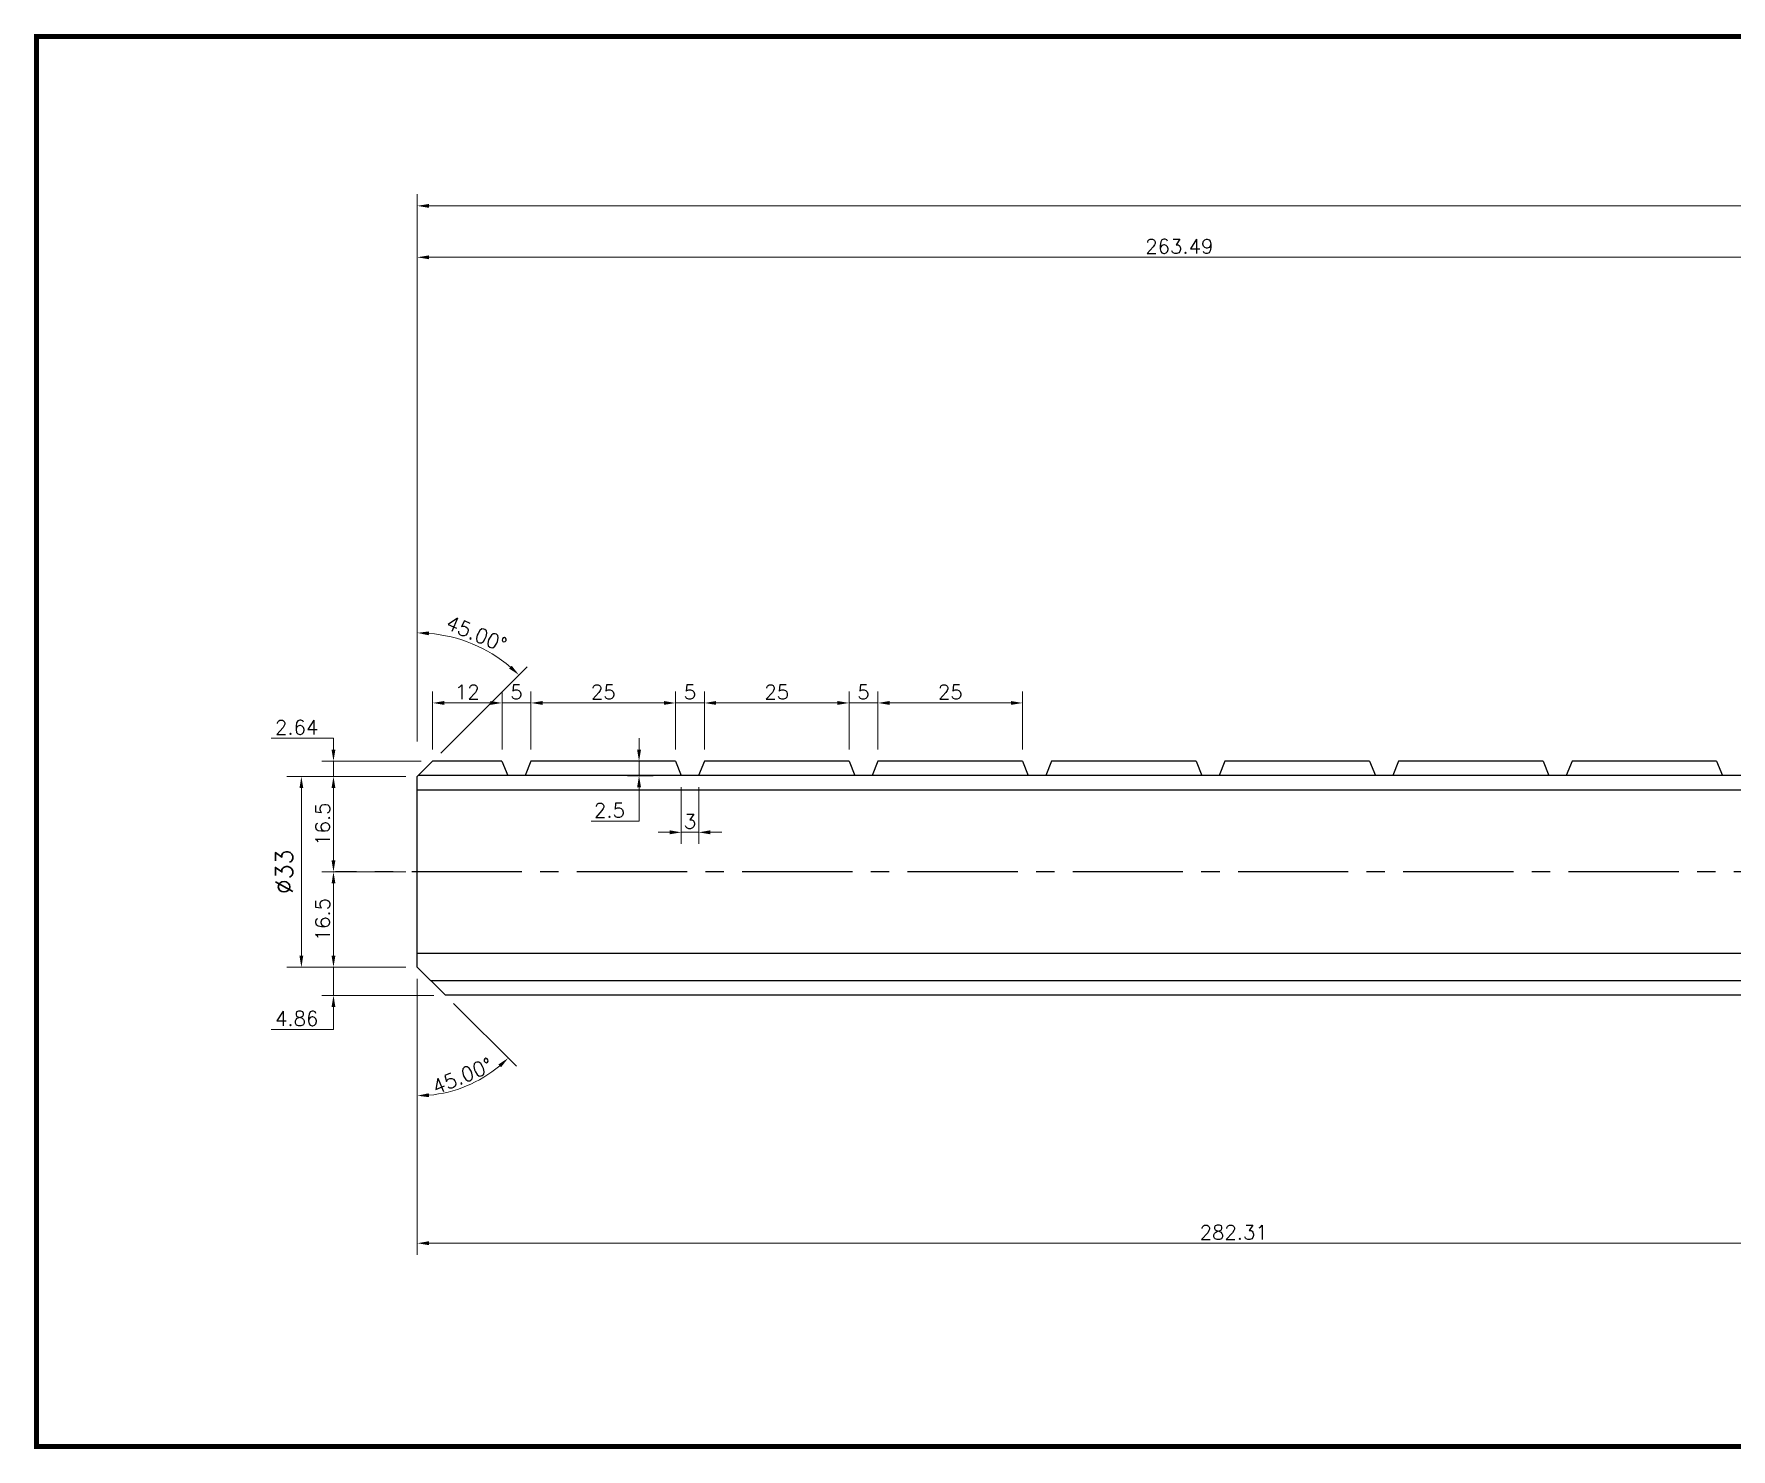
# Model space of a CAD drawing. Header units: millimetres. Extents: x 6728 to 8819, y -1283 to 914.
# Drawn here: x 7059.8 to 7353.2, y -1218 to -973.2 of the extents above; entities that cross this region are included whole.
import ezdxf

# ---------------------------------------------------------------- set-up
doc = ezdxf.new("R2010")
doc.units = ezdxf.units.MM
doc.header["$LTSCALE"] = 1000
doc.linetypes.add('CENTER2', pattern=[28.575, 19.05, -3.175, 3.175, -3.175])
doc.linetypes.add('DASHDOTX3', pattern=[508, 254, -127, 0, -127])
for name, color, linetype in [('PUB_DIM', 3, 'Continuous'), ('PUB_TITLE', 7, 'Continuous'), ('中线', 1, 'DASHDOTX3')]:
    doc.layers.add(name, color=color, linetype=linetype)
doc.styles.get("Standard").update_dxf_attribs({"font": 'txt.shx', "bigfont": 'gbcbig.shx'})
doc.dimstyles.new('DIMN1', dxfattribs={"dimscale": 0.01, "dimtxt": 300, "dimasz": 200, "dimexe": 250, "dimexo": 300, "dimgap": 150, "dimtad": 1, "dimtoh": 1, "dimdsep": 46, "dimtxsty": 'Standard', "dimcen": 2.5, "dimclrd": 256, "dimclre": 256, "dimazin": 0, "dimtfac": 1, "dimtix": 1, "dimtmove": 1, "dimatfit": 0, "dimfxl": 0, "dimtolj": 1, "dimlwd": 9, "dimlwe": 9, "dimarcsym": 0})
doc.dimstyles.new('ISO-25', dxfattribs={"dimtxt": 2.5, "dimasz": 2, "dimexe": 2, "dimexo": 2, "dimtad": 1, "dimtoh": 1, "dimdsep": 46, "dimtxsty": 'Standard', "dimcen": 2.5, "dimclrd": 256, "dimclre": 256, "dimazin": 0, "dimtfac": 1, "dimtix": 1, "dimtmove": 1, "dimatfit": 0, "dimfxl": 0, "dimtolj": 1, "dimlwd": 9, "dimlwe": 9, "dimarcsym": 0})

# ---------------------------------------------------------------- blocks, each defined once
blk = doc.blocks.new('*D648')
at = {"layer": 'Defpoints', "color": 0}
for p in [(7106.06, -1101.7), (7126.1, -1101.7), (7126.1, -1134.7)]:
    blk.add_point(p, dxfattribs=at)
at = {"layer": 'PUB_DIM', "lineweight": 9}
for p, q in [((7123.1, -1101.7), (7103.56, -1101.7)), ((7106.06, -1132.7), (7106.06, -1103.7)), ((7123.1, -1134.7), (7103.56, -1134.7))]:
    blk.add_line(p, q, dxfattribs=at)
at = {"layer": 'PUB_DIM'}
for points in [[(7105.73, -1103.7), (7106.39, -1103.7), (7106.06, -1101.7)], [(7105.73, -1132.7), (7106.39, -1132.7), (7106.06, -1134.7)]]:
    blk.add_solid(points, dxfattribs=at)
at = {"layer": 'PUB_DIM', "color": 0, "insert": (7103.06, -1118.2), "char_height": 3, "attachment_point": 5, "rotation": 90}
blk.add_mtext('\\A1;%%c33', dxfattribs=at)
blk = doc.blocks.new('*D580')
at = {"layer": 'Defpoints', "color": 0}
for p in [(7126.1, -1118.2), (7111.61, -1134.7), (7126.1, -1134.7)]:
    blk.add_point(p, dxfattribs=at)
at = {"layer": 'PUB_DIM', "lineweight": 9}
for p, q in [((7124.1, -1118.2), (7109.61, -1118.2)), ((7111.61, -1120.2), (7111.61, -1132.7)), ((7124.1, -1134.7), (7109.61, -1134.7))]:
    blk.add_line(p, q, dxfattribs=at)
at = {"layer": 'PUB_DIM'}
for points in [[(7111.28, -1120.2), (7111.94, -1120.2), (7111.61, -1118.2)], [(7111.28, -1132.7), (7111.94, -1132.7), (7111.61, -1134.7)]]:
    blk.add_solid(points, dxfattribs=at)
at = {"layer": 'PUB_DIM', "color": 0, "insert": (7109.74, -1126.45), "char_height": 2.5, "attachment_point": 5, "rotation": 90}
blk.add_mtext('\\A1;16.5', dxfattribs=at)
blk = doc.blocks.new('*D579')
at = {"layer": 'Defpoints', "color": 0}
for p in [(7111.61, -1101.7), (7126.1, -1101.7), (7126.1, -1118.2)]:
    blk.add_point(p, dxfattribs=at)
at = {"layer": 'PUB_DIM', "lineweight": 9}
for p, q in [((7124.1, -1101.7), (7109.61, -1101.7)), ((7111.61, -1116.2), (7111.61, -1103.7)), ((7124.1, -1118.2), (7109.61, -1118.2))]:
    blk.add_line(p, q, dxfattribs=at)
at = {"layer": 'PUB_DIM'}
for points in [[(7111.28, -1103.7), (7111.94, -1103.7), (7111.61, -1101.7)], [(7111.28, -1116.2), (7111.94, -1116.2), (7111.61, -1118.2)]]:
    blk.add_solid(points, dxfattribs=at)
at = {"layer": 'PUB_DIM', "color": 0, "insert": (7109.74, -1109.95), "char_height": 2.5, "attachment_point": 5, "rotation": 90}
blk.add_mtext('\\A1;16.5', dxfattribs=at)
blk = doc.blocks.new('*D538')
at = {"layer": 'Defpoints', "color": 0}
for p in [(7126.1, -1134.7), (7408.42, -1152.56), (7126.1, -1182.44)]:
    blk.add_point(p, dxfattribs=at)
at = {"layer": 'PUB_DIM', "lineweight": 9}
for p, q in [((7126.1, -1136.7), (7126.1, -1184.44)), ((7408.42, -1154.56), (7408.42, -1184.44)), ((7406.42, -1182.44), (7128.1, -1182.44))]:
    blk.add_line(p, q, dxfattribs=at)
at = {"layer": 'PUB_DIM'}
for points in [[(7128.1, -1182.1), (7128.1, -1182.77), (7126.1, -1182.44)], [(7406.42, -1182.1), (7406.42, -1182.77), (7408.42, -1182.44)]]:
    blk.add_solid(points, dxfattribs=at)
at = {"layer": 'PUB_DIM', "color": 0, "insert": (7267.26, -1180.56), "char_height": 2.5, "attachment_point": 5}
blk.add_mtext('\\A1;282.31', dxfattribs=at)
blk = doc.blocks.new('*D536')
at = {"layer": 'Defpoints', "color": 0}
for p in [(7126.1, -1134.7), (7126.1, -1136.27), (7130.96, -1139.56), (7126.1, -1149.11), (7131.86, -1156.17)]:
    blk.add_point(p, dxfattribs=at)
at = {"layer": 'PUB_DIM', "lineweight": 9}
for p, q in [((7132.38, -1140.97), (7143.24, -1151.83)), ((7126.1, -1151.11), (7126.1, -1158.92))]:
    blk.add_line(p, q, dxfattribs=at)
blk.add_arc((7126.1, -1134.7), 22.23, 275.1574, 309.8426, dxfattribs=at)
at = {"layer": 'PUB_DIM'}
for points in [[(7140.12, -1151.52), (7140.57, -1152.01), (7141.82, -1150.41)], [(7128.12, -1157.17), (7128.09, -1156.5), (7126.1, -1156.92)]]:
    blk.add_solid(points, dxfattribs=at)
at = {"layer": 'PUB_DIM', "color": 0, "insert": (7133.89, -1153.5), "char_height": 2.5, "attachment_point": 5, "rotation": 22.5}
blk.add_mtext('\\A1;45.00°', dxfattribs=at)
blk = doc.blocks.new('*D537')
at = {"layer": 'Defpoints', "color": 0}
for p in [(7138.52, -1080.19), (7126.1, -1086.54), (7126.1, -1099.61), (7128.75, -1099.06), (7126.1, -1101.7)]:
    blk.add_point(p, dxfattribs=at)
at = {"layer": 'PUB_DIM', "lineweight": 9}
for p, q in [((7126.1, -1084.54), (7126.1, -1074.86)), ((7130.16, -1097.64), (7145.08, -1082.72))]:
    blk.add_line(p, q, dxfattribs=at)
blk.add_arc((7126.1, -1101.7), 24.84, 49.6146, 85.3854, dxfattribs=at)
at = {"layer": 'PUB_DIM'}
for points in [[(7128.09, -1077.27), (7128.12, -1076.61), (7126.1, -1076.86)], [(7142.42, -1082.53), (7141.97, -1083.02), (7143.67, -1084.13)]]:
    blk.add_solid(points, dxfattribs=at)
at = {"layer": 'PUB_DIM', "color": 0, "insert": (7136.33, -1077.02), "char_height": 2.5, "attachment_point": 5, "rotation": 337.5}
blk.add_mtext('\\A1;45.00°', dxfattribs=at)
blk = doc.blocks.new('*D525')
at = {"layer": 'Defpoints', "color": 0}
for p in [(7655.43, -1002.99), (7655.43, -1080.56), (7126.1, -1097.64)]:
    blk.add_point(p, dxfattribs=at)
at = {"layer": 'PUB_DIM', "lineweight": 9}
for p, q in [((7126.1, -1095.64), (7126.1, -1000.99)), ((7128.1, -1002.99), (7653.43, -1002.99)), ((7655.43, -1078.56), (7655.43, -1000.99))]:
    blk.add_line(p, q, dxfattribs=at)
at = {"layer": 'PUB_DIM'}
for points in [[(7128.1, -1002.66), (7128.1, -1003.33), (7126.1, -1002.99)], [(7653.43, -1002.66), (7653.43, -1003.33), (7655.43, -1002.99)]]:
    blk.add_solid(points, dxfattribs=at)
at = {"layer": 'PUB_DIM', "color": 0, "insert": (7390.77, -1001.12), "char_height": 2.5, "attachment_point": 5}
blk.add_mtext('\\A1;529.33', dxfattribs=at)
blk = doc.blocks.new('*D533')
at = {"layer": 'Defpoints', "color": 0}
for p in [(7389.59, -1011.89), (7126.1, -1097.64), (7389.59, -1099.06)]:
    blk.add_point(p, dxfattribs=at)
at = {"layer": 'PUB_DIM', "lineweight": 9}
for p, q in [((7126.1, -1095.64), (7126.1, -1009.89)), ((7128.1, -1011.89), (7387.59, -1011.89)), ((7389.59, -1097.06), (7389.59, -1009.89))]:
    blk.add_line(p, q, dxfattribs=at)
at = {"layer": 'PUB_DIM'}
for points in [[(7128.1, -1011.56), (7128.1, -1012.22), (7126.1, -1011.89)], [(7387.59, -1011.56), (7387.59, -1012.22), (7389.59, -1011.89)]]:
    blk.add_solid(points, dxfattribs=at)
at = {"layer": 'PUB_DIM', "color": 0, "insert": (7257.85, -1010.01), "char_height": 2.5, "attachment_point": 5}
blk.add_mtext('\\A1;263.49', dxfattribs=at)
blk = doc.blocks.new('*D513')
at = {"layer": 'Defpoints', "color": 0}
for p in [(7205.75, -1088.98), (7200.75, -1099.06), (7205.75, -1099.06)]:
    blk.add_point(p, dxfattribs=at)
at = {"layer": 'PUB_DIM', "lineweight": 9}
for p, q in [((7200.75, -1097.06), (7200.75, -1086.98)), ((7205.75, -1097.06), (7205.75, -1086.98)), ((7198.75, -1088.98), (7196.75, -1088.98)), ((7200.75, -1088.98), (7205.75, -1088.98)), ((7207.75, -1088.98), (7209.75, -1088.98))]:
    blk.add_line(p, q, dxfattribs=at)
at = {"layer": 'PUB_DIM'}
for points in [[(7198.75, -1088.65), (7198.75, -1089.31), (7200.75, -1088.98)], [(7207.75, -1088.65), (7207.75, -1089.31), (7205.75, -1088.98)]]:
    blk.add_solid(points, dxfattribs=at)
at = {"layer": 'PUB_DIM', "color": 0, "insert": (7203.25, -1087.1), "char_height": 2.5, "attachment_point": 5}
blk.add_mtext('\\A1;5', dxfattribs=at)
blk = doc.blocks.new('*D524')
at = {"layer": 'Defpoints', "color": 0}
for p in [(7140.75, -1088.98), (7128.75, -1099.06), (7140.75, -1099.06)]:
    blk.add_point(p, dxfattribs=at)
at = {"layer": 'PUB_DIM', "lineweight": 9}
for p, q in [((7128.75, -1097.06), (7128.75, -1086.98)), ((7140.75, -1097.06), (7140.75, -1086.98)), ((7130.75, -1088.98), (7138.75, -1088.98))]:
    blk.add_line(p, q, dxfattribs=at)
at = {"layer": 'PUB_DIM'}
for points in [[(7130.75, -1088.65), (7130.75, -1089.31), (7128.75, -1088.98)], [(7138.75, -1088.65), (7138.75, -1089.31), (7140.75, -1088.98)]]:
    blk.add_solid(points, dxfattribs=at)
at = {"layer": 'PUB_DIM', "color": 0, "insert": (7134.75, -1087.1), "char_height": 2.5, "attachment_point": 5}
blk.add_mtext('\\A1;12', dxfattribs=at)
blk = doc.blocks.new('*D523')
at = {"layer": 'Defpoints', "color": 0}
for p in [(7145.75, -1088.98), (7140.75, -1099.06), (7145.75, -1099.06)]:
    blk.add_point(p, dxfattribs=at)
at = {"layer": 'PUB_DIM', "lineweight": 9}
for p, q in [((7140.75, -1097.06), (7140.75, -1086.98)), ((7145.75, -1097.06), (7145.75, -1086.98)), ((7138.75, -1088.98), (7136.75, -1088.98)), ((7140.75, -1088.98), (7145.75, -1088.98)), ((7147.75, -1088.98), (7149.75, -1088.98))]:
    blk.add_line(p, q, dxfattribs=at)
at = {"layer": 'PUB_DIM'}
for points in [[(7138.75, -1088.65), (7138.75, -1089.31), (7140.75, -1088.98)], [(7147.75, -1088.65), (7147.75, -1089.31), (7145.75, -1088.98)]]:
    blk.add_solid(points, dxfattribs=at)
at = {"layer": 'PUB_DIM', "color": 0, "insert": (7143.25, -1087.1), "char_height": 2.5, "attachment_point": 5}
blk.add_mtext('\\A1;5', dxfattribs=at)
blk = doc.blocks.new('*D522')
at = {"layer": 'Defpoints', "color": 0}
for p in [(7170.75, -1088.98), (7145.75, -1099.06), (7170.75, -1099.06)]:
    blk.add_point(p, dxfattribs=at)
at = {"layer": 'PUB_DIM', "lineweight": 9}
for p, q in [((7145.75, -1097.06), (7145.75, -1086.98)), ((7170.75, -1097.06), (7170.75, -1086.98)), ((7147.75, -1088.98), (7168.75, -1088.98))]:
    blk.add_line(p, q, dxfattribs=at)
at = {"layer": 'PUB_DIM'}
for points in [[(7147.75, -1088.65), (7147.75, -1089.31), (7145.75, -1088.98)], [(7168.75, -1088.65), (7168.75, -1089.31), (7170.75, -1088.98)]]:
    blk.add_solid(points, dxfattribs=at)
at = {"layer": 'PUB_DIM', "color": 0, "insert": (7158.25, -1087.1), "char_height": 2.5, "attachment_point": 5}
blk.add_mtext('\\A1;25', dxfattribs=at)
blk = doc.blocks.new('*D521')
at = {"layer": 'Defpoints', "color": 0}
for p in [(7175.75, -1088.98), (7170.75, -1099.06), (7175.75, -1099.06)]:
    blk.add_point(p, dxfattribs=at)
at = {"layer": 'PUB_DIM', "lineweight": 9}
for p, q in [((7170.75, -1097.06), (7170.75, -1086.98)), ((7175.75, -1097.06), (7175.75, -1086.98)), ((7168.75, -1088.98), (7166.75, -1088.98)), ((7170.75, -1088.98), (7175.75, -1088.98)), ((7177.75, -1088.98), (7179.75, -1088.98))]:
    blk.add_line(p, q, dxfattribs=at)
at = {"layer": 'PUB_DIM'}
for points in [[(7168.75, -1088.65), (7168.75, -1089.31), (7170.75, -1088.98)], [(7177.75, -1088.65), (7177.75, -1089.31), (7175.75, -1088.98)]]:
    blk.add_solid(points, dxfattribs=at)
at = {"layer": 'PUB_DIM', "color": 0, "insert": (7173.25, -1087.1), "char_height": 2.5, "attachment_point": 5}
blk.add_mtext('\\A1;5', dxfattribs=at)
blk = doc.blocks.new('*D520')
at = {"layer": 'Defpoints', "color": 0}
for p in [(7200.75, -1088.98), (7175.75, -1099.06), (7200.75, -1099.06)]:
    blk.add_point(p, dxfattribs=at)
at = {"layer": 'PUB_DIM', "lineweight": 9}
for p, q in [((7175.75, -1097.06), (7175.75, -1086.98)), ((7200.75, -1097.06), (7200.75, -1086.98)), ((7177.75, -1088.98), (7198.75, -1088.98))]:
    blk.add_line(p, q, dxfattribs=at)
at = {"layer": 'PUB_DIM'}
for points in [[(7177.75, -1088.65), (7177.75, -1089.31), (7175.75, -1088.98)], [(7198.75, -1088.65), (7198.75, -1089.31), (7200.75, -1088.98)]]:
    blk.add_solid(points, dxfattribs=at)
at = {"layer": 'PUB_DIM', "color": 0, "insert": (7188.25, -1087.1), "char_height": 2.5, "attachment_point": 5}
blk.add_mtext('\\A1;25', dxfattribs=at)
blk = doc.blocks.new('*D519')
at = {"layer": 'Defpoints', "color": 0}
for p in [(7230.75, -1088.98), (7205.75, -1099.06), (7230.75, -1099.06)]:
    blk.add_point(p, dxfattribs=at)
at = {"layer": 'PUB_DIM', "lineweight": 9}
for p, q in [((7205.75, -1097.06), (7205.75, -1086.98)), ((7230.75, -1097.06), (7230.75, -1086.98)), ((7207.75, -1088.98), (7228.75, -1088.98))]:
    blk.add_line(p, q, dxfattribs=at)
at = {"layer": 'PUB_DIM'}
for points in [[(7207.75, -1088.65), (7207.75, -1089.31), (7205.75, -1088.98)], [(7228.75, -1088.65), (7228.75, -1089.31), (7230.75, -1088.98)]]:
    blk.add_solid(points, dxfattribs=at)
at = {"layer": 'PUB_DIM', "color": 0, "insert": (7218.25, -1087.1), "char_height": 2.5, "attachment_point": 5}
blk.add_mtext('\\A1;25', dxfattribs=at)
blk = doc.blocks.new('*D512')
at = {"layer": 'Defpoints', "color": 0}
for p in [(7168.88, -1099.06), (7164.44, -1101.56), (7168.88, -1101.56)]:
    blk.add_point(p, dxfattribs=at)
at = {"layer": 'PUB_DIM', "lineweight": 9}
for p, q in [((7164.44, -1097.06), (7164.44, -1095.06)), ((7166.88, -1099.06), (7162.44, -1099.06)), ((7164.44, -1099.06), (7164.44, -1101.56)), ((7166.88, -1101.56), (7162.44, -1101.56)), ((7164.44, -1103.56), (7164.44, -1105.56)), ((7164.44, -1109.43), (7164.44, -1105.56)), ((7156.19, -1109.43), (7164.44, -1109.43))]:
    blk.add_line(p, q, dxfattribs=at)
at = {"layer": 'PUB_DIM'}
for points in [[(7164.11, -1097.06), (7164.78, -1097.06), (7164.44, -1099.06)], [(7164.11, -1103.56), (7164.78, -1103.56), (7164.44, -1101.56)]]:
    blk.add_solid(points, dxfattribs=at)
at = {"layer": 'PUB_DIM', "color": 0, "insert": (7159.32, -1107.55), "char_height": 2.5, "attachment_point": 5}
blk.add_mtext('\\A1;2.5', dxfattribs=at)
blk = doc.blocks.new('*D511')
at = {"layer": 'Defpoints', "color": 0}
for p in [(7171.75, -1101.56), (7174.75, -1101.56), (7174.75, -1111.36)]:
    blk.add_point(p, dxfattribs=at)
at = {"layer": 'PUB_DIM', "lineweight": 9}
for p, q in [((7171.75, -1103.56), (7171.75, -1113.36)), ((7174.75, -1103.56), (7174.75, -1113.36)), ((7169.75, -1111.36), (7167.75, -1111.36)), ((7171.75, -1111.36), (7174.75, -1111.36)), ((7176.75, -1111.36), (7178.75, -1111.36))]:
    blk.add_line(p, q, dxfattribs=at)
at = {"layer": 'PUB_DIM'}
for points in [[(7169.75, -1111.02), (7169.75, -1111.69), (7171.75, -1111.36)], [(7176.75, -1111.02), (7176.75, -1111.69), (7174.75, -1111.36)]]:
    blk.add_solid(points, dxfattribs=at)
at = {"layer": 'PUB_DIM', "color": 0, "insert": (7173.25, -1109.48), "char_height": 2.5, "attachment_point": 5}
blk.add_mtext('\\A1;3', dxfattribs=at)
blk = doc.blocks.new('*D515')
at = {"layer": 'Defpoints', "color": 0}
for p in [(7124.1, -1134.7), (7111.61, -1139.56), (7130.96, -1139.56)]:
    blk.add_point(p, dxfattribs=at)
at = {"layer": 'PUB_DIM', "lineweight": 9}
for p, q in [((7111.61, -1132.7), (7111.61, -1130.7)), ((7122.1, -1134.7), (7109.61, -1134.7)), ((7111.61, -1134.7), (7111.61, -1139.56)), ((7128.96, -1139.56), (7109.61, -1139.56)), ((7111.61, -1141.56), (7111.61, -1143.56)), ((7111.61, -1145.45), (7111.61, -1143.56)), ((7100.86, -1145.45), (7111.61, -1145.45))]:
    blk.add_line(p, q, dxfattribs=at)
at = {"layer": 'PUB_DIM'}
for points in [[(7111.28, -1132.7), (7111.94, -1132.7), (7111.61, -1134.7)], [(7111.28, -1141.56), (7111.94, -1141.56), (7111.61, -1139.56)]]:
    blk.add_solid(points, dxfattribs=at)
at = {"layer": 'PUB_DIM', "color": 0, "insert": (7105.24, -1143.57), "char_height": 2.5, "attachment_point": 5}
blk.add_mtext('\\A1;4.86', dxfattribs=at)
blk = doc.blocks.new('*D507')
at = {"layer": 'Defpoints', "color": 0}
for p in [(7111.61, -1099.06), (7128.75, -1099.06), (7126.1, -1101.7)]:
    blk.add_point(p, dxfattribs=at)
at = {"layer": 'PUB_DIM', "lineweight": 9}
for p, q in [((7100.86, -1095.06), (7111.61, -1095.06)), ((7111.61, -1097.06), (7111.61, -1095.06)), ((7126.75, -1099.06), (7109.61, -1099.06)), ((7111.61, -1101.7), (7111.61, -1099.06)), ((7124.1, -1101.7), (7109.61, -1101.7)), ((7111.61, -1103.7), (7111.61, -1105.7))]:
    blk.add_line(p, q, dxfattribs=at)
at = {"layer": 'PUB_DIM'}
for points in [[(7111.28, -1097.06), (7111.94, -1097.06), (7111.61, -1099.06)], [(7111.28, -1103.7), (7111.94, -1103.7), (7111.61, -1101.7)]]:
    blk.add_solid(points, dxfattribs=at)
at = {"layer": 'PUB_DIM', "color": 0, "insert": (7105.24, -1093.18), "char_height": 2.5, "attachment_point": 5}
blk.add_mtext('\\A1;2.64', dxfattribs=at)

msp = doc.modelspace()

# ---------------------------------------------------------------- linework, layer by layer
for p, q in [((7126.105, -1101.697), (7128.745, -1099.057)), ((7140.745, -1099.057), (7128.745, -1099.057)), ((7140.745, -1099.057), (7141.745, -1101.557)), ((7145.745, -1099.057), (7144.745, -1101.557)), ((7170.745, -1099.057), (7145.745, -1099.057)), ((7170.745, -1099.057), (7171.745, -1101.557)), ((7175.745, -1099.057), (7174.745, -1101.557)), ((7200.745, -1099.057), (7175.745, -1099.057)), ((7200.745, -1099.057), (7201.745, -1101.557)), ((7205.745, -1099.057), (7204.745, -1101.557)), ((7230.745, -1099.057), (7205.745, -1099.057)), ((7230.745, -1099.057), (7231.745, -1101.557)), ((7235.745, -1099.057), (7234.745, -1101.557)), ((7260.745, -1099.057), (7235.745, -1099.057)), ((7260.745, -1099.057), (7261.745, -1101.557)), ((7265.745, -1099.057), (7264.745, -1101.557)), ((7290.745, -1099.057), (7265.745, -1099.057)), ((7290.745, -1099.057), (7291.745, -1101.557)), ((7295.745, -1099.057), (7294.745, -1101.557)), ((7320.745, -1099.057), (7295.745, -1099.057)), ((7320.745, -1099.057), (7321.745, -1101.557)), ((7325.745, -1099.057), (7324.745, -1101.557)), ((7350.745, -1099.057), (7325.745, -1099.057)), ((7350.745, -1099.057), (7351.745, -1101.557)), ((7126.105, -1134.697), (7126.105, -1101.697)), ((7471.707, -1101.557), (7126.245, -1101.557)), ((7474.681, -1104.056), (7126.105, -1104.056)), ((7609.452, -1132.34), (7126.105, -1132.34)), ((7126.105, -1134.697), (7130.964, -1139.557)), ((7624.405, -1137.057), (7128.465, -1137.057)), ((7628.734, -1139.557), (7130.964, -1139.557))]:
    msp.add_line(p, q)
at = {"layer": 'PUB_TITLE', "const_width": 0.85}
msp.add_lwpolyline([(7060.245, -1217.623), (7723.245, -1217.623), (7723.245, -973.673), (7060.245, -973.673)], close=True, dxfattribs=at)
at = {"layer": '中线', "linetype": 'CENTER2', "ltscale": 0.001}
msp.add_line((7658.528, -1118.197), (7111.933, -1118.197), dxfattribs=at)

# ---------------------------------------------------------------- dimensions: what is measured, and where the dimension line sits
at = {"layer": 'PUB_DIM'}
for base, p1, p2, picture, middle in [((7655.435, -1002.994), (7126.105, -1097.638), (7655.435, -1080.557), '*D525', (7390.77, -1001.119)), ((7389.592, -1011.889), (7126.105, -1097.638), (7389.592, -1099.057), '*D533', (7257.848, -1010.014)), ((7140.745, -1088.978), (7128.745, -1099.057), (7140.745, -1099.057), '*D524', (7134.745, -1087.103)), ((7145.745, -1088.978), (7140.745, -1099.057), (7145.745, -1099.057), '*D523', (7143.245, -1087.103)), ((7170.745, -1088.978), (7145.745, -1099.057), (7170.745, -1099.057), '*D522', (7158.245, -1087.103)), ((7175.745, -1088.978), (7170.745, -1099.057), (7175.745, -1099.057), '*D521', (7173.245, -1087.103)), ((7200.745, -1088.978), (7175.745, -1099.057), (7200.745, -1099.057), '*D520', (7188.245, -1087.103)), ((7205.745, -1088.978), (7200.745, -1099.057), (7205.745, -1099.057), '*D513', (7203.245, -1087.103)), ((7230.745, -1088.978), (7205.745, -1099.057), (7230.745, -1099.057), '*D519', (7218.245, -1087.103)), ((7174.745, -1111.355), (7171.745, -1101.557), (7174.745, -1101.557), '*D511', (7173.245, -1109.48)), ((7126.105, -1182.438), (7408.417, -1152.557), (7126.105, -1134.697), '*D538', (7267.261, -1180.563))]:
    dim = msp.add_linear_dim(base=base, p1=p1, p2=p2, dimstyle='ISO-25', dxfattribs=at)
    dim.commit()
    dim.dimension.update_dxf_attribs({"geometry": picture, "text_midpoint": middle})
for base, line1, line2, picture, middle in [((7138.524, -1080.186), ((7126.105, -1099.615), (7126.105, -1086.542)), ((7126.105, -1101.697), (7128.745, -1099.057)), '*D537', (7136.327, -1077.017)), ((7131.8571, -1156.1664), ((7126.1045, -1136.2653), (7126.1045, -1149.1102)), ((7126.1045, -1134.6975), (7130.9638, -1139.5568)), '*D536', (7133.8926, -1153.4996))]:
    dim = msp.add_angular_dim_2l(base=base, line1=line1, line2=line2, dimstyle='ISO-25', dxfattribs=at)
    dim.commit()
    dim.dimension.update_dxf_attribs({"geometry": picture, "text_midpoint": middle})
for base, p1, p2, picture, middle in [((7111.611, -1099.057), (7126.105, -1101.697), (7128.745, -1099.057), '*D507', (7109.071, -1096.546)), ((7164.445, -1101.557), (7168.88, -1099.057), (7168.88, -1101.557), '*D512', (7162.57, -1109.429)), ((7111.611, -1139.557), (7124.105, -1134.697), (7130.964, -1139.557), '*D515', (7109.736, -1145.446))]:
    dim = msp.add_linear_dim(base=base, p1=p1, p2=p2, angle=90, dimstyle='ISO-25', dxfattribs=at)
    dim.commit()
    dim.dimension.update_dxf_attribs({"geometry": picture, "text_midpoint": middle, "dimtype": 128})
dim = msp.add_aligned_dim(p1=(7126.105, -1134.697), p2=(7126.105, -1101.697), distance=20.044, text='%%c33', dimstyle='DIMN1', dxfattribs=at)
dim.commit()
dim.dimension.update_dxf_attribs({"geometry": '*D648', "text_midpoint": (7103.061, -1118.197)})
for base, p2, picture, middle in [((7111.611, -1101.697), (7126.105, -1101.697), '*D579', (7109.736, -1109.947)), ((7111.611, -1134.697), (7126.105, -1134.697), '*D580', (7109.736, -1126.447))]:
    dim = msp.add_linear_dim(base=base, p1=(7126.105, -1118.197), p2=p2, angle=90, dimstyle='ISO-25', dxfattribs=at)
    dim.commit()
    dim.dimension.update_dxf_attribs({"geometry": picture, "text_midpoint": middle})

doc.saveas('drawing.dxf')
